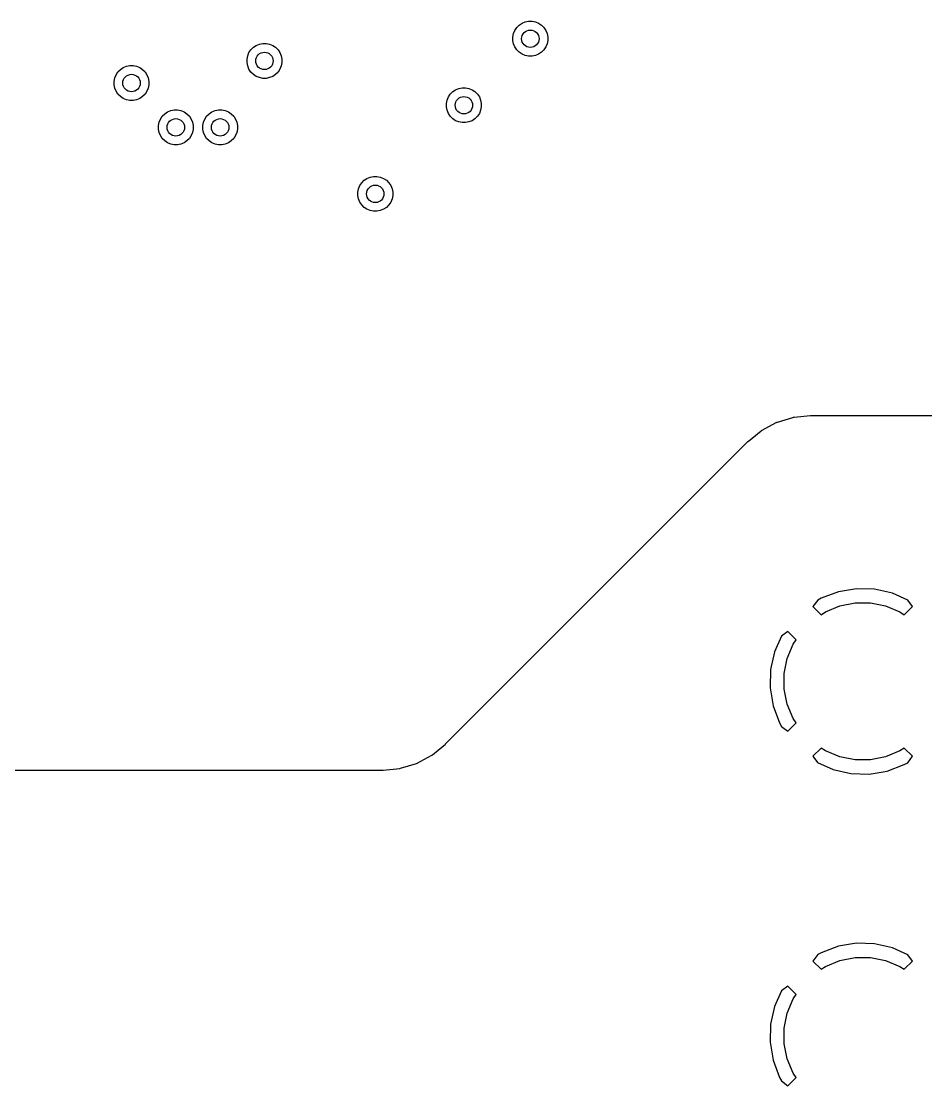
# Model space of a CAD drawing. Extents: x 4.56 to 9.07, y -4.98 to -1.89.
# Drawn here: x 7.725 to 8.236, y -3.328 to -2.728 of the extents above; entities that cross this region are included whole.
import ezdxf

# ---------------------------------------------------------------- set-up
doc = ezdxf.new("R2010")
doc.units = 0
doc.header["$MEASUREMENT"] = 0
doc.layers.add('BLACK', color=7, linetype='CONTINUOUS')

msp = doc.modelspace()

# ---------------------------------------------------------------- linework, layer by layer
at = {"layer": 'BLACK', "linetype": 'CONTINUOUS'}
for p, q in [((8.00378, -2.73284), (8.00485, -2.73123)), ((8.00485, -2.73123), (8.00623, -2.72985)), ((8.00623, -2.72985), (8.00784, -2.72878)), ((8.00784, -2.72878), (8.00963, -2.72804)), ((8.00963, -2.72804), (8.01153, -2.72766)), ((8.01153, -2.72766), (8.01347, -2.72766)), ((8.01347, -2.72766), (8.01537, -2.72804)), ((8.01537, -2.72804), (8.01716, -2.72878)), ((8.01716, -2.72878), (8.01877, -2.72985)), ((8.01877, -2.72985), (8.02015, -2.73123)), ((8.02015, -2.73123), (8.02122, -2.73284)), ((8.00266, -2.73653), (8.00304, -2.73463)), ((8.00266, -2.73847), (8.00266, -2.73653)), ((8.00304, -2.73463), (8.00378, -2.73284)), ((8.02122, -2.73284), (8.02196, -2.73463)), ((8.02196, -2.73463), (8.02234, -2.73653)), ((8.02234, -2.73653), (8.02234, -2.73847)), ((7.85378, -2.74534), (7.85485, -2.74373)), ((7.85485, -2.74373), (7.85623, -2.74235)), ((7.85623, -2.74235), (7.85784, -2.74128)), ((7.85784, -2.74128), (7.85963, -2.74054)), ((7.85963, -2.74054), (7.86153, -2.74016)), ((7.86153, -2.74016), (7.86347, -2.74016)), ((7.86347, -2.74016), (7.86537, -2.74054)), ((7.86537, -2.74054), (7.86716, -2.74128)), ((7.86716, -2.74128), (7.86877, -2.74235)), ((7.86877, -2.74235), (7.87015, -2.74373)), ((7.87015, -2.74373), (7.87122, -2.74534)), ((8.00304, -2.74037), (8.00266, -2.73847)), ((8.00378, -2.74216), (8.00304, -2.74037)), ((8.00485, -2.74377), (8.00378, -2.74216)), ((8.00623, -2.74515), (8.00485, -2.74377)), ((8.02015, -2.74377), (8.01877, -2.74515)), ((8.02122, -2.74216), (8.02015, -2.74377)), ((8.02196, -2.74037), (8.02122, -2.74216)), ((8.02234, -2.73847), (8.02196, -2.74037)), ((7.85266, -2.74903), (7.85304, -2.74713)), ((7.85266, -2.75097), (7.85266, -2.74903)), ((7.85304, -2.74713), (7.85378, -2.74534)), ((7.87122, -2.74534), (7.87196, -2.74713)), ((7.87196, -2.74713), (7.87234, -2.74903)), ((7.87234, -2.74903), (7.87234, -2.75097)), ((8.00784, -2.74622), (8.00623, -2.74515)), ((8.00963, -2.74696), (8.00784, -2.74622)), ((8.01153, -2.74734), (8.00963, -2.74696)), ((8.01347, -2.74734), (8.01153, -2.74734)), ((8.01537, -2.74696), (8.01347, -2.74734)), ((8.01716, -2.74622), (8.01537, -2.74696)), ((8.01877, -2.74515), (8.01716, -2.74622)), ((7.77985, -2.75623), (7.78123, -2.75485)), ((7.78123, -2.75485), (7.78284, -2.75378)), ((7.78284, -2.75378), (7.78463, -2.75304)), ((7.78463, -2.75304), (7.78653, -2.75266)), ((7.78653, -2.75266), (7.78847, -2.75266)), ((7.78847, -2.75266), (7.79037, -2.75304)), ((7.79037, -2.75304), (7.79216, -2.75378)), ((7.79216, -2.75378), (7.79377, -2.75485)), ((7.79377, -2.75485), (7.79515, -2.75623)), ((7.85304, -2.75287), (7.85266, -2.75097)), ((7.85378, -2.75466), (7.85304, -2.75287)), ((7.85485, -2.75627), (7.85378, -2.75466)), ((7.87122, -2.75466), (7.87015, -2.75627)), ((7.87196, -2.75287), (7.87122, -2.75466)), ((7.87234, -2.75097), (7.87196, -2.75287)), ((7.77766, -2.76153), (7.77804, -2.75963)), ((7.77766, -2.76347), (7.77766, -2.76153)), ((7.77804, -2.75963), (7.77878, -2.75784)), ((7.77878, -2.75784), (7.77985, -2.75623)), ((7.79515, -2.75623), (7.79622, -2.75784)), ((7.79622, -2.75784), (7.79696, -2.75963)), ((7.79696, -2.75963), (7.79734, -2.76153)), ((7.79734, -2.76153), (7.79734, -2.76347)), ((7.85623, -2.75765), (7.85485, -2.75627)), ((7.85784, -2.75872), (7.85623, -2.75765)), ((7.85963, -2.75946), (7.85784, -2.75872)), ((7.86153, -2.75984), (7.85963, -2.75946)), ((7.86347, -2.75984), (7.86153, -2.75984)), ((7.86537, -2.75946), (7.86347, -2.75984)), ((7.86716, -2.75872), (7.86537, -2.75946)), ((7.86877, -2.75765), (7.86716, -2.75872)), ((7.87015, -2.75627), (7.86877, -2.75765)), ((7.77804, -2.76537), (7.77766, -2.76347)), ((7.77878, -2.76716), (7.77804, -2.76537)), ((7.77985, -2.76877), (7.77878, -2.76716)), ((7.79622, -2.76716), (7.79515, -2.76877)), ((7.79696, -2.76537), (7.79622, -2.76716)), ((7.79734, -2.76347), (7.79696, -2.76537)), ((7.96735, -2.76873), (7.96873, -2.76735)), ((7.96873, -2.76735), (7.97034, -2.76628)), ((7.97034, -2.76628), (7.97213, -2.76554)), ((7.97213, -2.76554), (7.97403, -2.76516)), ((7.97403, -2.76516), (7.97597, -2.76516)), ((7.97597, -2.76516), (7.97787, -2.76554)), ((7.97787, -2.76554), (7.97966, -2.76628)), ((7.97966, -2.76628), (7.98127, -2.76735)), ((7.98127, -2.76735), (7.98265, -2.76873)), ((7.78123, -2.77015), (7.77985, -2.76877)), ((7.78284, -2.77122), (7.78123, -2.77015)), ((7.78463, -2.77196), (7.78284, -2.77122)), ((7.78653, -2.77234), (7.78463, -2.77196)), ((7.78847, -2.77234), (7.78653, -2.77234)), ((7.79037, -2.77196), (7.78847, -2.77234)), ((7.79216, -2.77122), (7.79037, -2.77196)), ((7.79377, -2.77015), (7.79216, -2.77122)), ((7.79515, -2.76877), (7.79377, -2.77015)), ((7.96516, -2.77403), (7.96554, -2.77213)), ((7.96554, -2.77213), (7.96628, -2.77034)), ((7.96628, -2.77034), (7.96735, -2.76873)), ((7.98265, -2.76873), (7.98372, -2.77034)), ((7.98372, -2.77034), (7.98446, -2.77213)), ((7.98446, -2.77213), (7.98484, -2.77403)), ((7.80485, -2.78123), (7.80623, -2.77985)), ((7.80623, -2.77985), (7.80784, -2.77878)), ((7.80784, -2.77878), (7.80963, -2.77804)), ((7.80963, -2.77804), (7.81153, -2.77766)), ((7.81153, -2.77766), (7.81347, -2.77766)), ((7.81347, -2.77766), (7.81537, -2.77804)), ((7.81537, -2.77804), (7.81716, -2.77878)), ((7.81716, -2.77878), (7.81877, -2.77985)), ((7.81877, -2.77985), (7.82015, -2.78123)), ((7.82985, -2.78123), (7.83123, -2.77985)), ((7.83123, -2.77985), (7.83284, -2.77878)), ((7.83284, -2.77878), (7.83463, -2.77804)), ((7.83463, -2.77804), (7.83653, -2.77766)), ((7.83653, -2.77766), (7.83847, -2.77766)), ((7.83847, -2.77766), (7.84037, -2.77804)), ((7.84037, -2.77804), (7.84216, -2.77878)), ((7.84216, -2.77878), (7.84377, -2.77985)), ((7.84377, -2.77985), (7.84515, -2.78123)), ((7.96516, -2.77597), (7.96516, -2.77403)), ((7.96554, -2.77787), (7.96516, -2.77597)), ((7.96628, -2.77966), (7.96554, -2.77787)), ((7.96735, -2.78127), (7.96628, -2.77966)), ((7.98372, -2.77966), (7.98265, -2.78127)), ((7.98446, -2.77787), (7.98372, -2.77966)), ((7.98484, -2.77597), (7.98446, -2.77787)), ((7.98484, -2.77403), (7.98484, -2.77597)), ((7.80266, -2.78653), (7.80304, -2.78463)), ((7.80304, -2.78463), (7.80378, -2.78284)), ((7.80378, -2.78284), (7.80485, -2.78123)), ((7.82015, -2.78123), (7.82122, -2.78284)), ((7.82122, -2.78284), (7.82196, -2.78463)), ((7.82196, -2.78463), (7.82234, -2.78653)), ((7.82766, -2.78653), (7.82804, -2.78463)), ((7.82804, -2.78463), (7.82878, -2.78284)), ((7.82878, -2.78284), (7.82985, -2.78123)), ((7.84515, -2.78123), (7.84622, -2.78284)), ((7.84622, -2.78284), (7.84696, -2.78463)), ((7.84696, -2.78463), (7.84734, -2.78653)), ((7.96873, -2.78265), (7.96735, -2.78127)), ((7.97034, -2.78372), (7.96873, -2.78265)), ((7.97213, -2.78446), (7.97034, -2.78372)), ((7.97403, -2.78484), (7.97213, -2.78446)), ((7.97597, -2.78484), (7.97403, -2.78484)), ((7.97787, -2.78446), (7.97597, -2.78484)), ((7.97966, -2.78372), (7.97787, -2.78446)), ((7.98127, -2.78265), (7.97966, -2.78372)), ((7.98265, -2.78127), (7.98127, -2.78265)), ((7.80266, -2.78847), (7.80266, -2.78653)), ((7.80304, -2.79037), (7.80266, -2.78847)), ((7.80378, -2.79216), (7.80304, -2.79037)), ((7.82196, -2.79037), (7.82122, -2.79216)), ((7.82234, -2.78847), (7.82196, -2.79037)), ((7.82234, -2.78653), (7.82234, -2.78847)), ((7.82766, -2.78847), (7.82766, -2.78653)), ((7.82804, -2.79037), (7.82766, -2.78847)), ((7.82878, -2.79216), (7.82804, -2.79037)), ((7.84696, -2.79037), (7.84622, -2.79216)), ((7.84734, -2.78847), (7.84696, -2.79037)), ((7.84734, -2.78653), (7.84734, -2.78847)), ((7.80485, -2.79377), (7.80378, -2.79216)), ((7.80623, -2.79515), (7.80485, -2.79377)), ((7.80784, -2.79622), (7.80623, -2.79515)), ((7.80963, -2.79696), (7.80784, -2.79622)), ((7.81153, -2.79734), (7.80963, -2.79696)), ((7.81347, -2.79734), (7.81153, -2.79734)), ((7.81537, -2.79696), (7.81347, -2.79734)), ((7.81716, -2.79622), (7.81537, -2.79696)), ((7.81877, -2.79515), (7.81716, -2.79622)), ((7.82015, -2.79377), (7.81877, -2.79515)), ((7.82122, -2.79216), (7.82015, -2.79377)), ((7.82985, -2.79377), (7.82878, -2.79216)), ((7.83123, -2.79515), (7.82985, -2.79377)), ((7.83284, -2.79622), (7.83123, -2.79515)), ((7.83463, -2.79696), (7.83284, -2.79622)), ((7.83653, -2.79734), (7.83463, -2.79696)), ((7.83847, -2.79734), (7.83653, -2.79734)), ((7.84037, -2.79696), (7.83847, -2.79734)), ((7.84216, -2.79622), (7.84037, -2.79696)), ((7.84377, -2.79515), (7.84216, -2.79622)), ((7.84515, -2.79377), (7.84377, -2.79515)), ((7.84622, -2.79216), (7.84515, -2.79377)), ((7.92034, -2.81628), (7.92213, -2.81554)), ((7.92213, -2.81554), (7.92403, -2.81516)), ((7.92403, -2.81516), (7.92597, -2.81516)), ((7.92597, -2.81516), (7.92787, -2.81554)), ((7.92787, -2.81554), (7.92966, -2.81628)), ((7.91554, -2.82213), (7.91628, -2.82034)), ((7.91628, -2.82034), (7.91735, -2.81873)), ((7.91735, -2.81873), (7.91873, -2.81735)), ((7.91873, -2.81735), (7.92034, -2.81628)), ((7.92966, -2.81628), (7.93127, -2.81735)), ((7.93127, -2.81735), (7.93265, -2.81873)), ((7.93265, -2.81873), (7.93372, -2.82034)), ((7.93372, -2.82034), (7.93446, -2.82213)), ((7.91516, -2.82403), (7.91554, -2.82213)), ((7.91516, -2.82597), (7.91516, -2.82403)), ((7.91554, -2.82787), (7.91516, -2.82597)), ((7.91628, -2.82966), (7.91554, -2.82787)), ((7.93446, -2.82787), (7.93372, -2.82966)), ((7.93446, -2.82213), (7.93484, -2.82403)), ((7.93484, -2.82597), (7.93446, -2.82787)), ((7.93484, -2.82403), (7.93484, -2.82597)), ((7.91735, -2.83127), (7.91628, -2.82966)), ((7.91873, -2.83265), (7.91735, -2.83127)), ((7.92034, -2.83372), (7.91873, -2.83265)), ((7.92213, -2.83446), (7.92034, -2.83372)), ((7.92966, -2.83372), (7.92787, -2.83446)), ((7.93127, -2.83265), (7.92966, -2.83372)), ((7.93265, -2.83127), (7.93127, -2.83265)), ((7.93372, -2.82966), (7.93265, -2.83127)), ((7.92403, -2.83484), (7.92213, -2.83446)), ((7.92597, -2.83484), (7.92403, -2.83484)), ((7.92787, -2.83446), (7.92597, -2.83484)), ((8.14327, -2.95824), (8.15123, -2.95399)), ((8.15123, -2.95399), (8.15124, -2.95399)), ((8.15124, -2.95399), (8.15128, -2.95396)), ((8.15124, -2.95399), (8.15124, -2.95399)), ((8.15124, -2.95399), (8.15124, -2.95399)), ((8.15128, -2.95396), (8.15162, -2.95383)), ((8.15162, -2.95383), (8.15195, -2.95369)), ((8.15195, -2.95369), (8.16059, -2.95107)), ((8.16059, -2.95107), (8.16064, -2.95106)), ((8.16059, -2.95107), (8.16059, -2.95107)), ((8.16059, -2.95107), (8.16059, -2.95107)), ((8.16059, -2.95107), (8.16059, -2.95107)), ((8.16064, -2.95106), (8.16099, -2.95099)), ((8.16099, -2.95099), (8.16134, -2.95092)), ((8.16134, -2.95092), (8.17052, -2.95002)), ((8.17052, -2.95002), (8.17057, -2.95001)), ((8.17057, -2.95001), (8.17074, -2.95002)), ((8.17074, -2.95002), (8.1709, -2.95)), ((8.1709, -2.95), (9.06693, -2.95)), ((8.13551, -2.96452), (8.14263, -2.95867)), ((8.14263, -2.95867), (8.14263, -2.95867)), ((8.14263, -2.95867), (8.14264, -2.95867)), ((8.14264, -2.95867), (8.14268, -2.95864)), ((8.14264, -2.95867), (8.14264, -2.95867)), ((8.14268, -2.95864), (8.14298, -2.95844)), ((8.14298, -2.95844), (8.14327, -2.95824)), ((8.0446, -3.0554), (8.13522, -2.96478)), ((8.13522, -2.96478), (8.13526, -2.96474)), ((8.13526, -2.96474), (8.13539, -2.96464)), ((8.13539, -2.96464), (8.13551, -2.96452)), ((8.18628, -3.04941), (8.17655, -3.05311)), ((8.19641, -3.04771), (8.18628, -3.04941)), ((8.20668, -3.04801), (8.19641, -3.04771)), ((8.2167, -3.05031), (8.20668, -3.04801)), ((7.99893, -3.10107), (8.0446, -3.0554)), ((8.17461, -3.05414), (8.17193, -3.05779)), ((8.17655, -3.05311), (8.17461, -3.05414)), ((8.18708, -3.05741), (8.19564, -3.05571)), ((8.19564, -3.05571), (8.20436, -3.05571)), ((8.20436, -3.05571), (8.21292, -3.05741)), ((8.22548, -3.05426), (8.2167, -3.05031)), ((8.22807, -3.05779), (8.22548, -3.05426)), ((8.17193, -3.05779), (8.17655, -3.0624)), ((8.17655, -3.0624), (8.17902, -3.06075)), ((8.17902, -3.06075), (8.18708, -3.05741)), ((8.21292, -3.05741), (8.22098, -3.06075)), ((8.22098, -3.06075), (8.22345, -3.0624)), ((8.22345, -3.0624), (8.22807, -3.05779)), ((8.15779, -3.07193), (8.15426, -3.07452)), ((8.1624, -3.07655), (8.15779, -3.07193)), ((8.15426, -3.07452), (8.15031, -3.0833)), ((8.15741, -3.08708), (8.16075, -3.07902)), ((8.16075, -3.07902), (8.1624, -3.07655)), ((8.15031, -3.0833), (8.14801, -3.09332)), ((8.15571, -3.09564), (8.15741, -3.08708)), ((8.14801, -3.09332), (8.14771, -3.10359)), ((8.15571, -3.10436), (8.15571, -3.09564)), ((7.96471, -3.13529), (7.99893, -3.10107)), ((7.99893, -3.10107), (7.99893, -3.10107)), ((8.14771, -3.10359), (8.14941, -3.11372)), ((8.15741, -3.11292), (8.15571, -3.10436)), ((8.14941, -3.11372), (8.15311, -3.12345)), ((8.16075, -3.12098), (8.15741, -3.11292)), ((8.1624, -3.12345), (8.16075, -3.12098)), ((8.15311, -3.12345), (8.15414, -3.12539)), ((8.15414, -3.12539), (8.15779, -3.12807)), ((8.15779, -3.12807), (8.1624, -3.12345)), ((7.95722, -3.14145), (7.96048, -3.13877)), ((7.96048, -3.13877), (7.96457, -3.13542)), ((7.96457, -3.13542), (7.96471, -3.13529)), ((8.17655, -3.1376), (8.17193, -3.14221)), ((8.17902, -3.13925), (8.17655, -3.1376)), ((8.18708, -3.14259), (8.17902, -3.13925)), ((8.22098, -3.13925), (8.21292, -3.14259)), ((8.22345, -3.1376), (8.22098, -3.13925)), ((8.22807, -3.14221), (8.22345, -3.1376)), ((7.94824, -3.14625), (7.94859, -3.1461)), ((7.94859, -3.1461), (7.9569, -3.14166)), ((7.9569, -3.14166), (7.95722, -3.14145)), ((8.17193, -3.14221), (8.17452, -3.14574)), ((8.17452, -3.14574), (8.1833, -3.14969)), ((8.19564, -3.14429), (8.18708, -3.14259)), ((8.20436, -3.14429), (8.19564, -3.14429)), ((8.21292, -3.14259), (8.20436, -3.14429)), ((8.22345, -3.14689), (8.22539, -3.14586)), ((8.22539, -3.14586), (8.22807, -3.14221)), ((7.23484, -3.15), (7.92919, -3.15)), ((7.92919, -3.15), (7.92939, -3.14999)), ((7.92939, -3.14999), (7.93885, -3.14906)), ((7.93885, -3.14906), (7.93923, -3.14898)), ((7.93923, -3.14898), (7.94824, -3.14625)), ((8.1833, -3.14969), (8.19332, -3.15199)), ((8.19332, -3.15199), (8.20359, -3.15229)), ((8.20359, -3.15229), (8.21372, -3.15059)), ((8.21372, -3.15059), (8.22345, -3.14689)), ((8.19641, -3.24771), (8.18628, -3.24941)), ((8.20668, -3.24801), (8.19641, -3.24771)), ((8.2167, -3.25031), (8.20668, -3.24801)), ((8.17461, -3.25414), (8.17193, -3.25779)), ((8.17655, -3.25311), (8.17461, -3.25414)), ((8.18628, -3.24941), (8.17655, -3.25311)), ((8.22548, -3.25426), (8.2167, -3.25031)), ((8.17193, -3.25779), (8.17655, -3.2624)), ((8.17902, -3.26075), (8.18708, -3.25741)), ((8.18708, -3.25741), (8.19564, -3.25571)), ((8.19564, -3.25571), (8.20436, -3.25571)), ((8.20436, -3.25571), (8.21292, -3.25741)), ((8.21292, -3.25741), (8.22098, -3.26075)), ((8.22345, -3.2624), (8.22807, -3.25779)), ((8.22807, -3.25779), (8.22548, -3.25426)), ((8.17655, -3.2624), (8.17902, -3.26075)), ((8.22098, -3.26075), (8.22345, -3.2624)), ((8.15779, -3.27193), (8.15426, -3.27452)), ((8.1624, -3.27655), (8.15779, -3.27193)), ((8.15426, -3.27452), (8.15031, -3.2833)), ((8.16075, -3.27902), (8.1624, -3.27655)), ((8.15031, -3.2833), (8.14801, -3.29332)), ((8.15741, -3.28708), (8.16075, -3.27902)), ((8.15571, -3.29564), (8.15741, -3.28708)), ((8.14801, -3.29332), (8.14771, -3.30359)), ((8.15571, -3.30436), (8.15571, -3.29564)), ((8.14771, -3.30359), (8.14941, -3.31372)), ((8.15741, -3.31292), (8.15571, -3.30436)), ((8.14941, -3.31372), (8.15311, -3.32345)), ((8.16075, -3.32098), (8.15741, -3.31292)), ((8.15311, -3.32345), (8.15414, -3.32539)), ((8.15414, -3.32539), (8.15779, -3.32807)), ((8.15779, -3.32807), (8.1624, -3.32345)), ((8.1624, -3.32345), (8.16075, -3.32098))]:
    msp.add_line(p, q, dxfattribs=at)
at = {"layer": 'BLACK'}
for centre in [(8.0125, -2.7375), (7.8625, -2.75), (7.7875, -2.7625), (7.975, -2.775), (7.8125, -2.7875), (7.8375, -2.7875), (7.925, -2.825)]:
    msp.add_circle(centre, 0.00492, dxfattribs=at)

doc.saveas('drawing.dxf')
